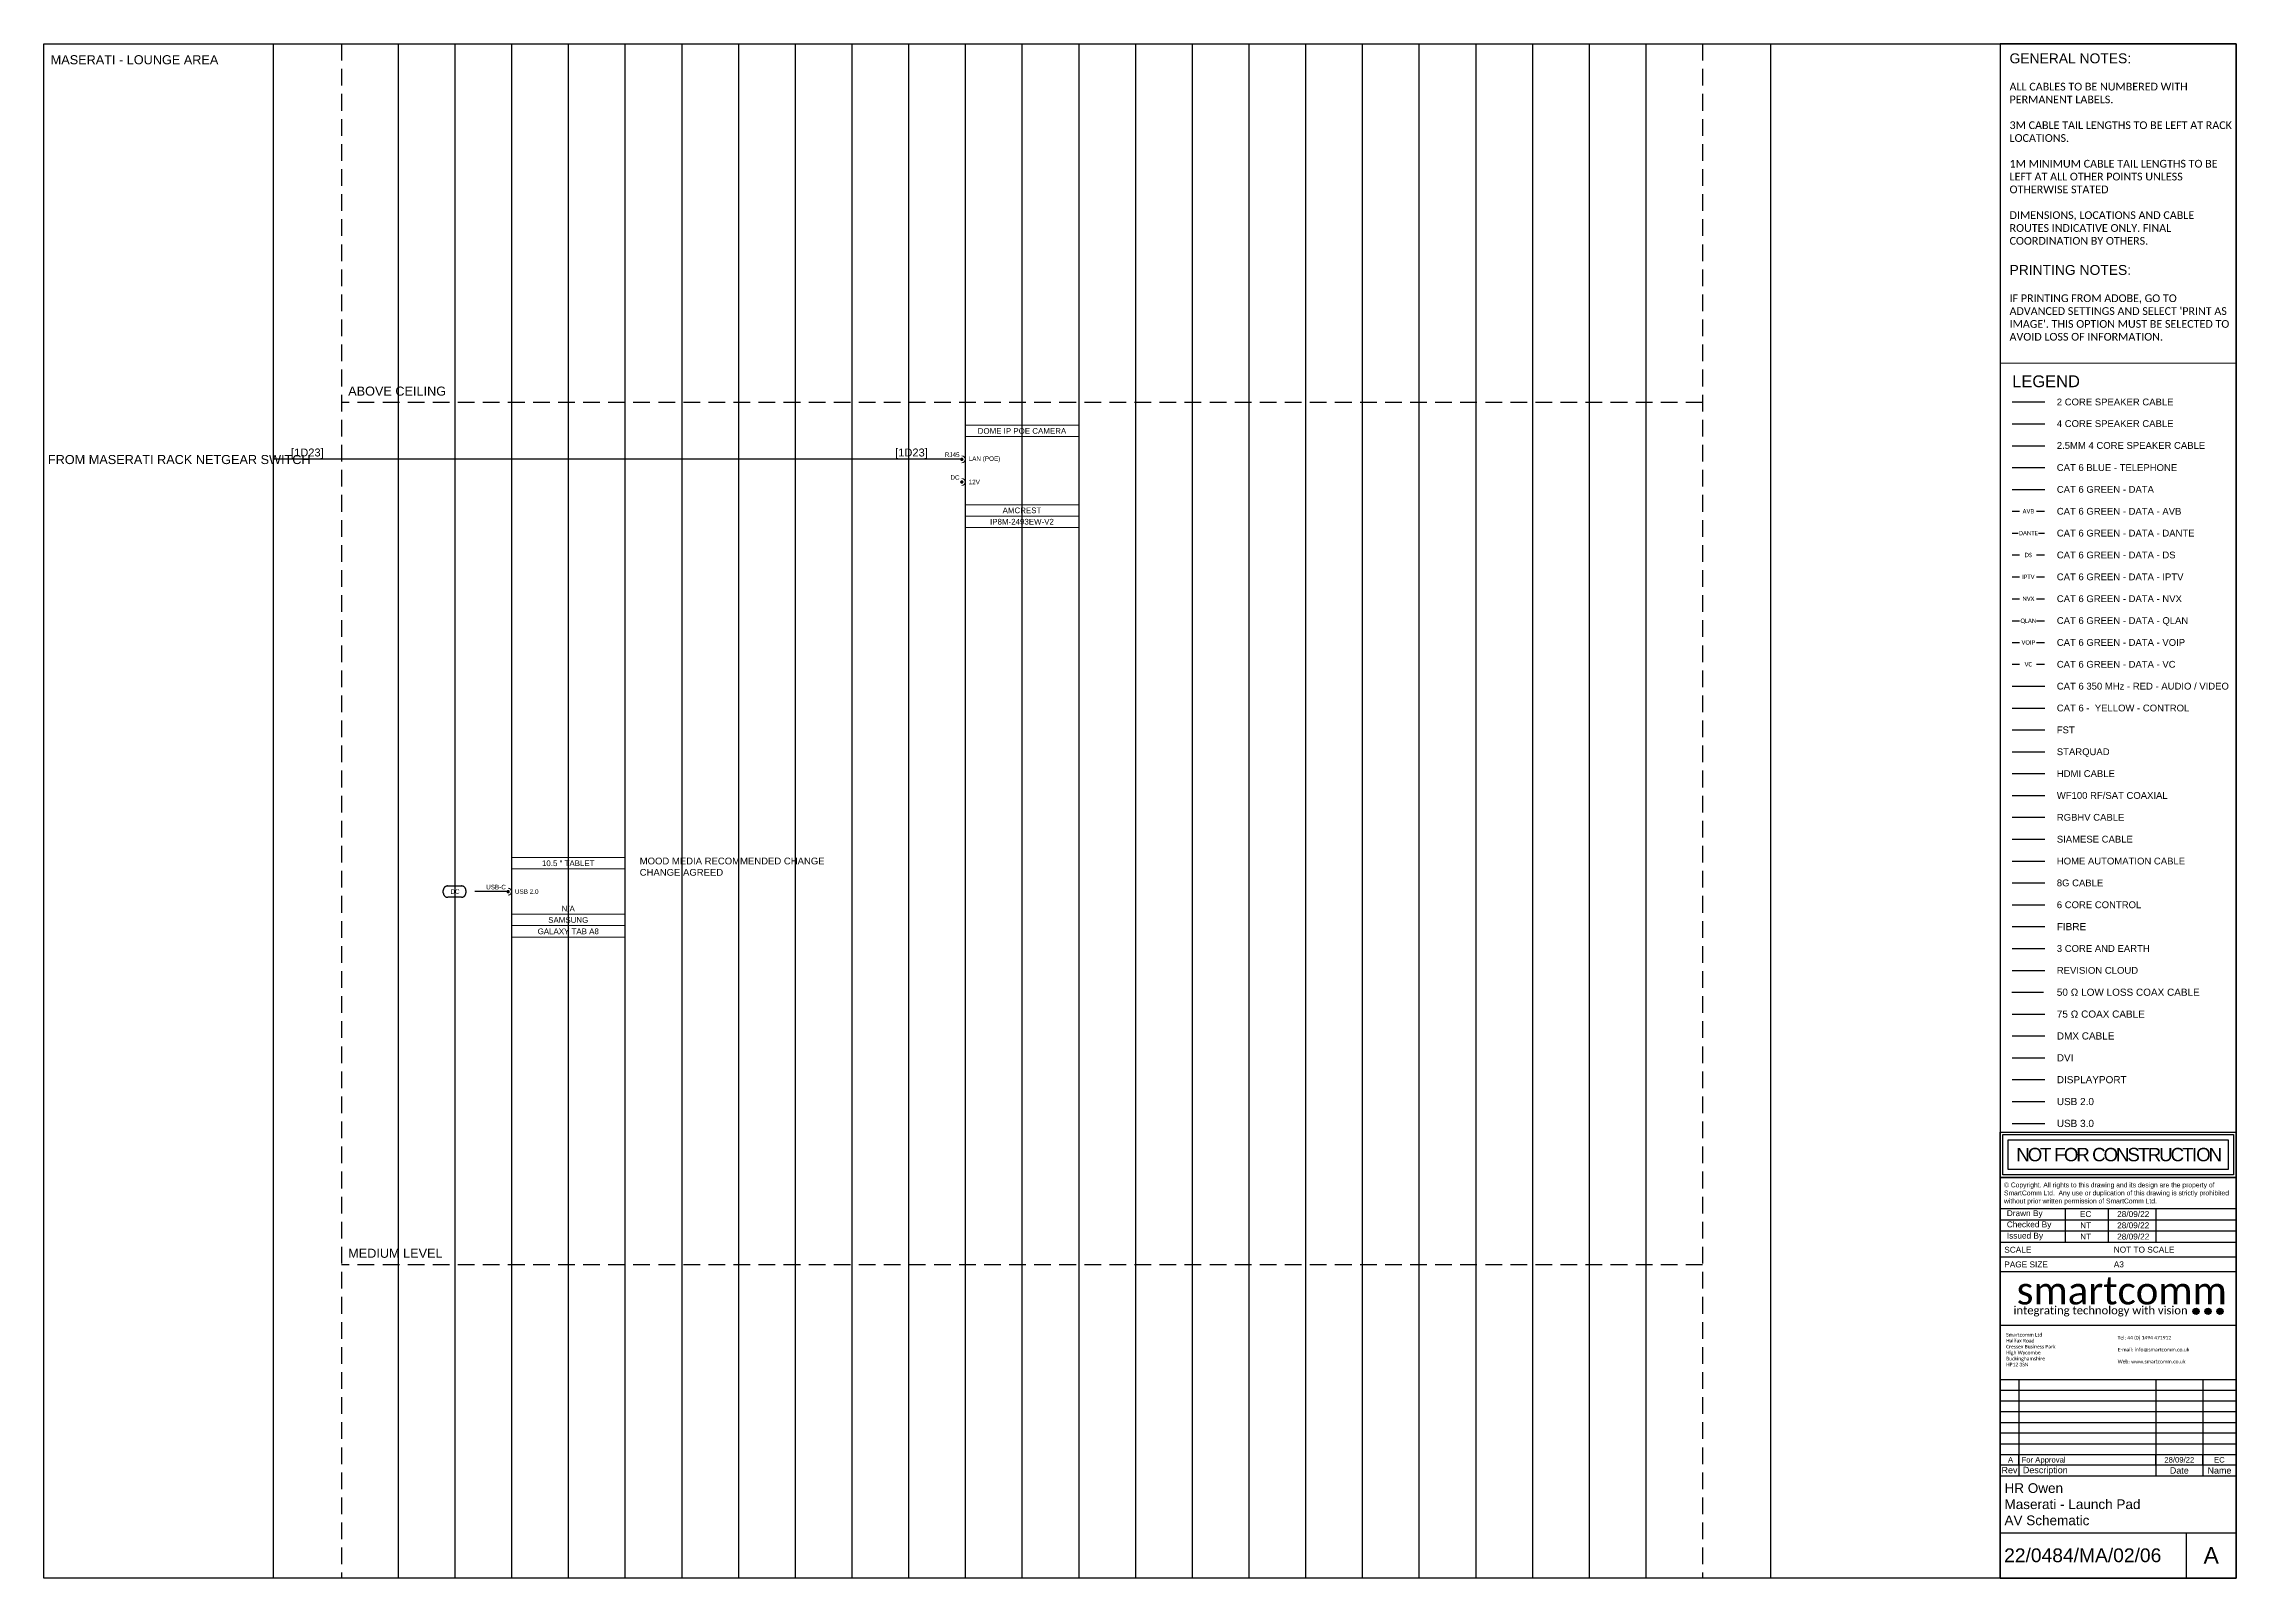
# Paper-space layout '06' of a CAD drawing. Header units: millimetres. Extents: x 6 to 404, y 1 to 279.
# The model-space entities are those that its viewports show. They can reach past a viewport. Long polylines and large blocks are cut down to what shows.
import ezdxf
from ezdxf.enums import TextEntityAlignment as Align
from ezdxf.lldxf.tags import DXFTag

# ---------------------------------------------------------------- set-up
doc = ezdxf.new("R2010")
doc.units = ezdxf.units.MM
for name, pattern in [('DASHDOT', [1, 0.5, -0.25, 0, -0.25]), ('DASHED', [0.75, 0.5, -0.25]), ('DASHED2', [0.375, 0.25, -0.125]), ('DIVIDE', [1.25, 0.5, -0.25, 0, -0.25, 0, -0.25])]:
    doc.linetypes.add(name, pattern=pattern)
for name, color, linetype in [('SC - 2 Core Speaker', 211, 'DASHED'), ('SC - 3 Core and Earth', 7, 'DIVIDE'), ('SC - 3 Core Flex', 7, 'DASHED'), ('SC - 4 Core Speaker', 211, 'Continuous'), ('SC - 50 Ohm Coax', 36, 'DASHDOT'), ('SC - 6 Core Control', 40, 'DASHED'), ('SC - 75 Ohm Coax', 36, 'DASHED'), ('SC - 8G Cable', 115, 'Continuous'), ('SC - Cat - Blue - Tel', 5, 'Continuous'), ('SC - Cat - Green - Data', 84, 'Continuous'), ('SC - Cat - Green - Data - QLAN', 84, 'QLAN'), ('SC - Cat - Red - AV', 1, 'Continuous'), ('SC - Cat - Yellow - Control', 40, 'Continuous'), ('SC - Display Port', 194, 'ZIGZAG'), ('SC - DMX Cable', 30, 'Continuous'), ('SC - DVI', 192, 'DASHDOT'), ('SC - Fibre', 170, 'DASHED'), ('SC - FST', 4, 'DASHED'), ('SC - HDMI', 192, 'Continuous'), ('SC - Home Automation Cable', 62, 'DASHED'), ('SC - Induction Loop 4 Core Speaker', 211, 'DIVIDE'), ('SC - Revision Cloud', 3, 'Continuous'), ('SC - RGBHV', 252, 'DASHED'), ('SC - Siamese', 46, 'DIVIDE'), ('SC - Starquad', 4, 'Continuous'), ('SC - Text', 7, 'Continuous'), ('SC - TITLE_BLOCK', 7, 'Continuous'), ('SC - USB 2.0', 84, 'DASHED'), ('SC - USB 3.0', 84, 'DASHDOT'), ('SC - WF100', 252, 'Continuous'), ('Text', 7, 'Continuous')]:
    doc.layers.add(name, color=color, linetype=linetype)
doc.layers.add('SC - Equipment', color=7, linetype='Continuous', lineweight=13)
doc.layers.add('SC - Xlines', color=252, linetype='Continuous', plot=False)
doc.styles.add('ARIAL', font='arial.ttf')
doc.styles.add('CALIBRI', font='calibri.ttf')
doc.styles.get("Standard").update_dxf_attribs({"font": 'arial.ttf', "height": 35})
doc.styles.add('STYLE1', font='arial.ttf', dxfattribs={"height": 50})
tags = doc.linetypes.add('QLAN', pattern='A,3.942001,-0.106942,["QLAN",ARIAL,S=0.5,R=0,X=0,Y=-0.25],-1.981735,3.969322', length=10).pattern_tags.tags
tags[6] = DXFTag(74, 10)
doc.linetypes.add('ZIGZAG', pattern='A,0.00254,-5.08,[131,ltypeshp.shx,S=5.08,R=0,X=-5.08,Y=0],-10.16,[131,ltypeshp.shx,S=5.08,R=180,X=5.08,Y=0],-5.08', length=20.32254)

# ---------------------------------------------------------------- blocks, each defined once
blk = doc.blocks.new('*U53')
at = {"layer": 'SC - TITLE_BLOCK'}
for points in [[(-21.44, 8.24), (21.44, 8.24), (21.44, 0), (-21.44, 0)], [(-20.95, 7.77), (20.95, 7.77), (20.95, 0.49), (-20.95, 0.49)], [(-19.98, 6.8), (19.98, 6.8), (19.98, 1.46), (-19.98, 1.46)]]:
    blk.add_lwpolyline(points, close=True, dxfattribs=at)
at = {"layer": 'SC - TITLE_BLOCK', "insert": (0, 4.13), "char_height": 2.4285, "width": 39.9585, "attachment_point": 5, "style": 'STYLE1'}
blk.add_mtext('{\\T0.85;NOT FOR CONSTRUCTION}', dxfattribs=at)
blk = doc.blocks.new('SMARTCOMM LOGO 2019')
at = {"layer": 'SC - TITLE_BLOCK', "ltscale": 5, "true_color": 0x0fce74}
h = blk.add_hatch(color=112, dxfattribs=at)
h.dxf.hatch_style = 1
edge = h.paths.add_edge_path()
edge.add_arc((14.16, -2.37), 0.569, 0, 360)
h = blk.add_hatch(color=112, dxfattribs=at)
h.dxf.hatch_style = 1
edge = h.paths.add_edge_path()
edge.add_arc((16.32, -2.37), 0.569, 0, 360)
h = blk.add_hatch(color=112, dxfattribs=at)
h.dxf.hatch_style = 1
edge = h.paths.add_edge_path()
edge.add_arc((18.48, -2.37), 0.569, 0, 360)
at = {"layer": 'SC - TITLE_BLOCK', "color": 112, "ltscale": 5, "true_color": 0x0fce74}
for centre in [(14.16, -2.37), (16.32, -2.37), (18.48, -2.37)]:
    blk.add_circle(centre, 0.569, dxfattribs=at)
at = {"layer": 'SC - TITLE_BLOCK', "ltscale": 5, "insert": (0, 1.36), "char_height": 5, "attachment_point": 5, "style": 'CALIBRI'}
blk.add_mtext_dynamic_manual_height_columns('\\pxqd;{\\C232;\\c6885326;smart\\C253;\\c10396581;comm}', width=36.8648, gutter_width=48.7, heights=[0], dxfattribs=at)
at = {"layer": 'SC - TITLE_BLOCK', "ltscale": 5, "insert": (-3.19, -2.37), "char_height": 1.47, "attachment_point": 5, "line_spacing_factor": 0.816327, "style": 'CALIBRI'}
blk.add_mtext_dynamic_manual_height_columns('{\\C253;\\c10396581;integrating technology with} {\\C232;\\c6885326;vision}', width=69.6177, gutter_width=48.7, heights=[0], dxfattribs=at)
blk = doc.blocks.new('DrawnChkIss')
at = {"layer": 'SC - TITLE_BLOCK'}
for p, q in [((0, 9.05), (44.13, 9.05)), ((12.21, 2.75), (12.21, 9.05)), ((20.25, 2.75), (20.25, 9.05)), ((29.13, 9.05), (29.13, 2.75)), ((0, 6.95), (44.13, 6.95)), ((0, 4.85), (44.13, 4.85)), ((0, 2.75), (44.13, 2.75))]:
    blk.add_line(p, q, dxfattribs=at)
at = {"layer": 'SC - TITLE_BLOCK', "char_height": 1.1057, "width": 10.9483, "attachment_point": 4}
for s, insert in [('{\\fArial|b0|i0|c0|p34;Drawn By}', (1.26, 8)), ('{\\fArial|b0|i0|c0|p34;Checked By}', (1.26, 5.9)), ('{\\fArial|b0|i0|c0|p34;Issued By}', (1.26, 3.8))]:
    blk.add_mtext(s, dxfattribs=dict(at, insert=insert))
at = {"layer": 'SC - TITLE_BLOCK', "style": 'STYLE1'}
for tag, p in [('INITIALS', (16.01, 8)), ('DRAWDATE', (24.89, 8)), ('INITIALS', (16.01, 5.9)), ('INITIALS', (16.01, 3.8)), ('ISSUEDATE', (24.89, 3.8)), ('CHKDDATE', (24.89, 5.9))]:
    blk.add_attdef(tag, text='', height=1.11, dxfattribs=at).set_placement(p, align=Align.MIDDLE_CENTER)
blk = doc.blocks.new('RevisionDTLS')
at = {"layer": 'SC - TITLE_BLOCK', "ltscale": 5}
for p, q in [((3.4, 0), (3.4, 1.94)), ((28.3, 0), (28.3, 1.94)), ((36.8, 0), (36.8, 1.94))]:
    blk.add_line(p, q, dxfattribs=at)
blk.add_lwpolyline([(0, 1.94), (42.87, 1.94), (42.87, 0), (0, 0)], close=True, dxfattribs=at)
blk.add_attdef('REV', text='', height=1, dxfattribs=at).set_placement((1.9, 0.97), align=Align.MIDDLE)
blk.add_attdef('DESCRIPTION', text='', height=1, dxfattribs=at).set_placement((3.9, 0.97), align=Align.MIDDLE_LEFT)
for tag, p in [('DATE', (32.55, 0.97)), ('INITIAL', (39.83, 0.97))]:
    blk.add_attdef(tag, text='', height=1, dxfattribs=at).set_placement(p, align=Align.MIDDLE_CENTER)
blk = doc.blocks.new('Amcrest IP8M-2493EW-V2 - SCHEMATIC')
at = {"layer": 'SC - Equipment'}
for p, q in [((-25, 0), (25, 0)), ((-25, -45), (-25, 0)), ((25, 0), (25, -45)), ((25, -5), (-25, -5)), ((25, -35), (-25, -35)), ((25, -35), (-25, -35)), ((25, -40), (-25, -40)), ((25, -40), (-25, -40)), ((25, -40), (-25, -40)), ((25, -45), (-25, -45))]:
    blk.add_line(p, q, dxfattribs=at)
at = {"layer": 'SC - Equipment', "const_width": 0.7}
for points in [[(-26.1, -15, 1), (-26.9, -15, 1)], [(-26.1, -25, 1), (-26.9, -25, 1)]]:
    blk.add_lwpolyline(points, format="xyb", close=True, dxfattribs=at)
at = {"layer": 'SC - Equipment'}
for centre in [(-26.5, -15), (-26.5, -25)]:
    blk.add_arc(centre, 1.5, 270, 90, dxfattribs=at)
at = {"ltscale": 5}
for tag, p in [('DESCRIPTION', (0, -2.5)), ('MAKE', (0, -37.5)), ('MODEL', (0, -42.5))]:
    blk.add_attdef(tag, text='', height=2.5, dxfattribs=at).set_placement(p, align=Align.MIDDLE_CENTER)
at = {"ltscale": 5, "flags": 1}
for tag, p in [('ROOM_TYPE', (45, -5)), ('LOCATION', (45, -10)), ('RACK_EQUIPMENT_(Y/N)', (45, -15)), ('IP_(Y/N)', (45, -30)), ('AMP(@240V)', (45, -40)), ('POE(WATT)', (45, -35)), ('WATT', (45, -45)), ('BTU/H', (45, -50)), ('WEIGHT(KG)', (45, -55)), ('TRANSFORMER_TAPS', (45, -60))]:
    blk.add_attdef(tag, p, '', height=2.5, dxfattribs=at)
blk.add_attdef('BRACKET', text='', height=2.5, dxfattribs=at).set_placement((0, -32.5), align=Align.MIDDLE_CENTER)
at = {"layer": 'SC - Equipment', "ltscale": 5, "char_height": 2}
for s, insert, width, attachment_point in [('RJ45', (-27.5, -13), 5.7736, 6), ('LAN (POE)', (-23.5, -15), 23.5, 4), ('DC', (-27.5, -23), 5.7736, 6), ('12V', (-23.5, -25), 23.5, 4)]:
    blk.add_mtext(s, dxfattribs=dict(at, insert=insert, width=width, attachment_point=attachment_point))
blk = doc.blocks.new('SAMSUNG TAB A8 - SCHEMATIC')
at = {"layer": 'SC - Equipment'}
for p, q in [((-25, 0), (25, 0)), ((-25, -35), (-25, 0)), ((25, 0), (25, -35)), ((25, -5), (-25, -5)), ((25, -25), (-25, -25)), ((25, -25), (-25, -25)), ((25, -30), (-25, -30)), ((25, -30), (-25, -30)), ((25, -30), (-25, -30)), ((25, -35), (-25, -35))]:
    blk.add_line(p, q, dxfattribs=at)
at = {"layer": 'SC - Equipment', "const_width": 0.7}
blk.add_lwpolyline([(-26.1, -15, 1), (-26.9, -15, 1)], format="xyb", close=True, dxfattribs=at)
at = {"layer": 'SC - Equipment'}
blk.add_arc((-26.5, -15), 1.5, 270, 90, dxfattribs=at)
at = {"ltscale": 5}
for tag, p in [('DESCRIPTION', (0, -2.5)), ('BRACKET', (0, -22.5)), ('MAKE', (0, -27.5)), ('MODEL', (0, -32.5))]:
    blk.add_attdef(tag, text='', height=2.5, dxfattribs=at).set_placement(p, align=Align.MIDDLE_CENTER)
at = {"ltscale": 5, "flags": 1}
for tag, p in [('ROOM_TYPE', (45, -5)), ('LOCATION', (45, -10)), ('RACK_EQUIPMENT_(Y/N)', (45, -15)), ('IP_(Y/N)', (45, -30)), ('AMP(@240V)', (45, -40)), ('POE(WATT)', (45, -35)), ('WATT', (45, -45)), ('BTU/H', (45, -50)), ('WEIGHT(KG)', (45, -55)), ('TRANSFORMER_TAPS', (45, -60))]:
    blk.add_attdef(tag, p, '', height=2.5, dxfattribs=at)
at = {"layer": 'SC - Equipment', "ltscale": 5, "char_height": 2}
for s, insert, width, attachment_point in [('USB-C', (-27.5, -13), 5.7736, 6), ('USB 2.0', (-23.5, -15), 23.5, 4)]:
    blk.add_mtext(s, dxfattribs=dict(at, insert=insert, width=width, attachment_point=attachment_point))

msp = doc.modelspace()

# ---------------------------------------------------------------- linework, layer by layer
at = {"color": 30, "linetype": 'DASHED2', "ltscale": 5}
for p, q in [((-42404.319, 5026.747), (-42404.319, 4350.502)), ((-41804.319, 5026.747), (-41804.319, 4350.502))]:
    msp.add_line(p, q, dxfattribs=at)
at = {"color": 31, "linetype": 'DASHED2', "ltscale": 5}
for p, q in [((-41804.319, 4868.625), (-42404.319, 4868.625)), ((-41804.319, 4488.625), (-42404.319, 4488.625))]:
    msp.add_line(p, q, dxfattribs=at)
at = {"layer": 'SC - 2 Core Speaker', "ltscale": 5}
msp.add_line((-55542.596, -2641.622), (-55475.743, -2641.622), dxfattribs=at)
at = {"layer": 'SC - 3 Core and Earth', "ltscale": 5}
msp.add_line((-55542.596, -3766.622), (-55475.743, -3766.622), dxfattribs=at)
at = {"layer": 'SC - 3 Core Flex', "ltscale": 3}
msp.add_lwpolyline([(-42357.417, 4655.573), (-42351.417, 4655.573, -0.4142136), (-42349.417, 4653.573), (-42349.417, 4652.573, -0.4142136), (-42351.417, 4650.573), (-42357.417, 4650.573, -0.4142136), (-42359.417, 4652.573), (-42359.417, 4653.573, -0.4142136)], format="xyb", close=True, dxfattribs=at)
at = {"layer": 'SC - 3 Core Flex', "ltscale": 5}
msp.add_lwpolyline([(-42330.819, 4653.073), (-42349.417, 4653.073)], dxfattribs=at)
at = {"layer": 'SC - 4 Core Speaker', "ltscale": 5}
msp.add_line((-55542.596, -2686.622), (-55475.743, -2686.622), dxfattribs=at)
at = {"layer": 'SC - 50 Ohm Coax', "ltscale": 5}
msp.add_line((-55543.295, -3856.622), (-55478.441, -3856.622), dxfattribs=at)
at = {"layer": 'SC - 6 Core Control', "ltscale": 5}
msp.add_line((-55542.596, -3676.622), (-55475.743, -3676.622), dxfattribs=at)
at = {"layer": 'SC - 75 Ohm Coax', "ltscale": 5}
msp.add_line((-55542.596, -3901.622), (-55475.743, -3901.622), dxfattribs=at)
at = {"layer": 'SC - 8G Cable', "ltscale": 5}
msp.add_line((-55542.596, -3631.622), (-55475.743, -3631.622), dxfattribs=at)
at = {"layer": 'SC - Cat - Blue - Tel', "ltscale": 5}
msp.add_line((-55542.596, -2776.622), (-55475.743, -2776.622), dxfattribs=at)
at = {"layer": 'SC - Cat - Green - Data', "ltscale": 5}
for p, q in [((-55542.596, -2821.622), (-55475.743, -2821.622)), ((-55542.914, -3091.946), (-55527.886, -3091.946))]:
    msp.add_line(p, q, dxfattribs=at)
at = {"layer": 'SC - Cat - Green - Data', "ltscale": 5, "transparency": 33554687}
for p, q in [((-55542.914, -2866.622), (-55527.886, -2866.622)), ((-55492.557, -2866.622), (-55476.06, -2866.622)), ((-55542.914, -2911.622), (-55530.214, -2911.622)), ((-55488.907, -2911.622), (-55476.06, -2911.622)), ((-55542.914, -2956.622), (-55527.886, -2956.622)), ((-55492.557, -2956.622), (-55476.06, -2956.622)), ((-55542.914, -3001.622), (-55527.886, -3001.622)), ((-55492.557, -3001.622), (-55476.06, -3001.622)), ((-55542.914, -3046.622), (-55527.886, -3046.622)), ((-55492.557, -3046.622), (-55476.06, -3046.622)), ((-55492.557, -3091.946), (-55476.06, -3091.946)), ((-55542.914, -3136.622), (-55527.886, -3136.622)), ((-55492.557, -3136.622), (-55476.06, -3136.622)), ((-55542.914, -3181.622), (-55527.886, -3181.622)), ((-55492.557, -3181.622), (-55476.06, -3181.622))]:
    msp.add_line(p, q, dxfattribs=at)
at = {"layer": 'SC - Cat - Green - Data', "ltscale": 5}
msp.add_lwpolyline([(-42130.819, 4843.625), (-42434.319, 4843.625)], dxfattribs=at)
at = {"layer": 'SC - Cat - Red - AV', "ltscale": 5}
msp.add_line((-55542.596, -3226.622), (-55475.743, -3226.622), dxfattribs=at)
at = {"layer": 'SC - Cat - Yellow - Control', "ltscale": 5}
msp.add_line((-55542.596, -3271.622), (-55475.743, -3271.622), dxfattribs=at)
at = {"layer": 'SC - Display Port', "ltscale": 0.1}
msp.add_line((-55542.596, -4036.622), (-55475.743, -4036.622), dxfattribs=at)
at = {"layer": 'SC - DMX Cable', "ltscale": 5}
msp.add_line((-55542.596, -3946.622), (-55475.743, -3946.622), dxfattribs=at)
at = {"layer": 'SC - DVI', "ltscale": 5}
msp.add_line((-55542.596, -3991.622), (-55475.743, -3991.622), dxfattribs=at)
at = {"layer": 'SC - Fibre', "ltscale": 5}
msp.add_line((-55542.596, -3721.622), (-55475.743, -3721.622), dxfattribs=at)
at = {"layer": 'SC - FST', "ltscale": 5}
msp.add_line((-55542.596, -3316.622), (-55475.743, -3316.622), dxfattribs=at)
at = {"layer": 'SC - HDMI', "ltscale": 5}
msp.add_line((-55542.596, -3406.622), (-55475.743, -3406.622), dxfattribs=at)
at = {"layer": 'SC - Home Automation Cable', "ltscale": 5}
msp.add_line((-55542.596, -3586.622), (-55475.743, -3586.622), dxfattribs=at)
at = {"layer": 'SC - Induction Loop 4 Core Speaker', "ltscale": 5}
msp.add_line((-55542.596, -2731.622), (-55475.743, -2731.622), dxfattribs=at)
at = {"layer": 'SC - Revision Cloud', "ltscale": 5}
msp.add_line((-55542.596, -3811.622), (-55475.743, -3811.622), dxfattribs=at)
at = {"layer": 'SC - RGBHV', "ltscale": 5}
msp.add_line((-55542.596, -3496.622), (-55475.743, -3496.622), dxfattribs=at)
at = {"layer": 'SC - Siamese', "ltscale": 5}
msp.add_line((-55542.596, -3541.622), (-55475.743, -3541.622), dxfattribs=at)
at = {"layer": 'SC - Starquad', "ltscale": 5}
msp.add_line((-55542.596, -3361.622), (-55475.743, -3361.622), dxfattribs=at)
at = {"layer": 'SC - USB 2.0', "ltscale": 5}
msp.add_line((-55542.596, -4081.622), (-55475.743, -4081.622), dxfattribs=at)
at = {"layer": 'SC - USB 3.0', "ltscale": 5}
msp.add_line((-55542.596, -4126.622), (-55475.743, -4126.622), dxfattribs=at)
at = {"layer": 'SC - WF100', "ltscale": 5}
msp.add_line((-55542.596, -3451.622), (-55475.743, -3451.622), dxfattribs=at)
at = {"layer": 'SC - Xlines', "ltscale": 5, "transparency": 33554687}
msp.add_lwpolyline([(-42535.456, 5026.747), (-41673.182, 5026.747), (-41673.182, 4350.502), (-42535.456, 4350.502)], close=True, dxfattribs=at)
at = {"layer": 'SC - Xlines', "ltscale": 5}
for points in [[(-42434.319, 5026.747), (-42434.319, 4350.502)], [(-42354.319, 5026.747), (-42354.319, 4350.502)], [(-42304.319, 5026.747), (-42304.319, 4350.502)], [(-42254.319, 5026.747), (-42254.319, 4350.502)], [(-42204.319, 5026.747), (-42204.319, 4350.502)], [(-42154.319, 5026.747), (-42154.319, 4350.502)], [(-42104.319, 5026.747), (-42104.319, 4350.502)], [(-42054.319, 5026.747), (-42054.319, 4350.502)], [(-42004.319, 5026.747), (-42004.319, 4350.502)], [(-41954.319, 5026.747), (-41954.319, 4350.502)], [(-41904.319, 5026.747), (-41904.319, 4350.502)], [(-41854.319, 5026.747), (-41854.319, 4350.502)], [(-41774.319, 5026.747), (-41774.319, 4350.502)]]:
    msp.add_lwpolyline(points, dxfattribs=at)
at = {"layer": 'SC - Xlines', "color": 250, "ltscale": 5}
for points in [[(-42379.319, 5026.747), (-42379.319, 4350.502)], [(-42329.319, 5026.747), (-42329.319, 4350.502)], [(-42279.319, 5026.747), (-42279.319, 4350.502)], [(-42229.319, 5026.747), (-42229.319, 4350.502)], [(-42179.319, 5026.747), (-42179.319, 4350.502)], [(-42129.319, 5026.747), (-42129.319, 4350.502)], [(-42079.319, 5026.747), (-42079.319, 4350.502)], [(-42029.319, 5026.747), (-42029.319, 4350.502)], [(-41979.319, 5026.747), (-41979.319, 4350.502)], [(-41929.319, 5026.747), (-41929.319, 4350.502)], [(-41879.319, 5026.747), (-41879.319, 4350.502)], [(-41829.319, 5026.747), (-41829.319, 4350.502)]]:
    msp.add_lwpolyline(points, dxfattribs=at)

# ---------------------------------------------------------------- block references
at = {"ltscale": 5}
for name, p, values in [('Amcrest IP8M-2493EW-V2 - SCHEMATIC', (-42104.319, 4858.625), {'DESCRIPTION': 'DOME IP POE CAMERA', 'MAKE': 'AMCREST', 'MODEL': 'IP8M-2493EW-V2'}), ('SAMSUNG TAB A8 - SCHEMATIC', (-42304.319, 4668.073), {'DESCRIPTION': '10.5 " TABLET', 'MAKE': 'SAMSUNG', 'MODEL': 'GALAXY TAB A8', 'BRACKET': 'N/A'})]:
    msp.add_blockref(name, p, dxfattribs=at).add_auto_attribs(values)

# ---------------------------------------------------------------- texts
at = {"layer": 'SC - Cat - Green - Data - QLAN', "ltscale": 5, "transparency": 33554687, "style": 'CALIBRI'}
for s, p in [('AVB', (-55509.487, -2866.622)), ('DANTE', (-55509.487, -2911.622)), ('DS', (-55509.487, -2956.622)), ('IPTV', (-55509.487, -3001.622)), ('NVX', (-55509.487, -3046.622)), ('VOIP', (-55509.487, -3136.622)), ('VC', (-55509.487, -3181.622))]:
    msp.add_text(s, height=9.0259, dxfattribs=at).set_placement(p, align=Align.MIDDLE_CENTER)
at = {"layer": 'SC - Cat - Green - Data - QLAN', "ltscale": 5, "style": 'CALIBRI'}
msp.add_text('QLAN', height=9.0259, dxfattribs=at).set_placement((-55509.487, -3091.946), align=Align.MIDDLE_CENTER)
at = {"layer": 'SC - Text', "style": 'STYLE1'}
for s, height, p in [('2 CORE SPEAKER CABLE', 14, (-55450.898, -2641.622)), ('4 CORE SPEAKER CABLE', 14, (-55450.898, -2686.144)), ('2.5MM 4 CORE SPEAKER CABLE', 14, (-55450.898, -2731.144)), ('CAT 6 BLUE - TELEPHONE', 14, (-55450.898, -2776.622)), ('CAT 6 GREEN - DATA', 14, (-55450.898, -2821.622)), ('CAT 6 GREEN - DATA - AVB', 14, (-55450.898, -2866.622)), ('CAT 6 GREEN - DATA - DANTE', 14, (-55450.898, -2911.622)), ('CAT 6 GREEN - DATA - DS', 14, (-55450.898, -2956.622)), ('CAT 6 GREEN - DATA - IPTV', 14, (-55450.898, -3001.622)), ('CAT 6 GREEN - DATA - NVX', 14, (-55450.898, -3046.622)), ('CAT 6 GREEN - DATA - QLAN', 14, (-55450.898, -3091.622)), ('CAT 6 GREEN - DATA - VOIP', 14, (-55450.898, -3136.622)), ('CAT 6 GREEN - DATA - VC', 14, (-55450.898, -3181.622)), ('CAT 6 350 MHz - RED - AUDIO / VIDEO', 14, (-55450.898, -3226.622)), ('CAT 6 -  YELLOW - CONTROL', 14, (-55450.898, -3271.622)), ('FST', 14, (-55450.898, -3316.622)), ('STARQUAD', 14, (-55450.898, -3361.622)), ('HDMI CABLE', 14, (-55450.898, -3406.622)), ('WF100 RF/SAT COAXIAL', 14, (-55450.898, -3451.622)), ('RGBHV CABLE', 14, (-55450.898, -3496.622)), ('SIAMESE CABLE', 14, (-55450.898, -3541.622)), ('HOME AUTOMATION CABLE', 14, (-55450.898, -3586.622)), ('8G CABLE', 14, (-55450.898, -3631.622)), ('6 CORE CONTROL', 14, (-55450.898, -3676.622)), ('FIBRE', 14.7, (-55450.898, -3721.622)), ('3 CORE AND EARTH', 14, (-55450.898, -3766.622)), ('REVISION CLOUD', 14, (-55450.898, -3811.622)), ('50 Ω LOW LOSS COAX CABLE', 14.7, (-55450.898, -3856.622)), ('75 Ω COAX CABLE', 14.7, (-55450.898, -3901.622)), ('DMX CABLE', 14.7, (-55450.898, -3946.622)), ('DVI', 14.7, (-55450.898, -3991.622)), ('DISPLAYPORT', 14.7, (-55450.898, -4036.622)), ('USB 2.0', 14.7, (-55450.898, -4081.622)), ('USB 3.0', 14.7, (-55450.898, -4126.622))]:
    msp.add_text(s, height=height, dxfattribs=at).set_placement(p, align=Align.MIDDLE_LEFT)
at = {"layer": 'SC - Text', "insert": (-42532.456, 5021.747), "char_height": 4, "width": 97.49642, "attachment_point": 1, "style": 'ARIAL'}
msp.add_mtext('MASERATI - LOUNGE AREA', dxfattribs=at)
at = {"layer": 'SC - Text', "char_height": 4, "attachment_point": 7, "style": 'ARIAL'}
for s, insert in [('ABOVE CEILING', (-42401.319, 4871.625)), ('MEDIUM LEVEL', (-42401.319, 4491.625))]:
    msp.add_mtext(s, dxfattribs=dict(at, insert=insert))
at = {"layer": 'SC - Text'}
for s, insert, char_height, width, attachment_point in [('FROM MASERATI RACK NETGEAR SWITCH', (-42533.675, 4843.501), 4, 112.13429, 4), ('[1D23]', (-42419.319, 4843.825), 3.5, 12.99494, 8), ('[1D23]', (-42145.819, 4843.825), 3.5, 14.6761, 9)]:
    msp.add_mtext(s, dxfattribs=dict(at, insert=insert, char_height=char_height, width=width, attachment_point=attachment_point))
at = {"layer": 'SC - Text', "color": 1, "insert": (-42272.819, 4668.073), "char_height": 3, "width": 134.02561, "attachment_point": 1}
msp.add_mtext('MOOD MEDIA RECOMMENDED CHANGE\\PCHANGE AGREED', dxfattribs=at)
at = {"layer": 'Text', "insert": (-42354.217, 4653.073), "char_height": 2, "width": 143.97126, "attachment_point": 5}
msp.add_mtext('DC', dxfattribs=at)

psp = doc.layouts.new('06')

# ---------------------------------------------------------------- linework, layer by layer
at = {"layer": 'SC - TITLE_BLOCK'}
for p, q in [((361.02, 59.17), (403.89, 59.17)), ((361.02, 56.5), (403.89, 56.5)), ((361.02, 46.78), (403.89, 46.78)), ((361.02, 36.89), (403.89, 36.89)), ((364.43, 36.89), (364.43, 19.4)), ((389.32, 36.89), (389.32, 19.4)), ((397.82, 36.89), (397.82, 19.4)), ((361.02, 34.95), (403.89, 34.95)), ((361.02, 33), (403.89, 33)), ((361.02, 31.06), (403.89, 31.06)), ((361.02, 29.12), (403.89, 29.12)), ((403.89, 27.18), (361.03, 27.18)), ((361.03, 25.23), (403.89, 25.23)), ((361.03, 23.29), (403.89, 23.29)), ((403.89, 21.35), (361.03, 21.35)), ((361.03, 19.4), (403.89, 19.4)), ((361.02, 9.08), (403.89, 9.08)), ((394.82, 9.08), (394.82, 0.83)), ((403.89, 9.08), (403.89, 0.83))]:
    psp.add_line(p, q, dxfattribs=at)
for points in [[(5.76, 279.44), (403.89, 279.44), (403.89, 0.83), (5.76, 0.83)], [(361.02, 0.83), (403.89, 0.83), (403.89, 279.44), (361.02, 279.44)], [(361.02, 73.6), (403.89, 73.6), (403.89, 0.83), (361.02, 0.83)]]:
    psp.add_lwpolyline(points, close=True, dxfattribs=at)
at = {"layer": 'SC - TITLE_BLOCK', "ltscale": 5}
psp.add_lwpolyline([(361.03, 23.29), (403.89, 23.29), (403.89, 21.35), (361.03, 21.35)], close=True, dxfattribs=at)

# ---------------------------------------------------------------- block references
at = {"layer": 'SC - TITLE_BLOCK'}
for name, p in [('*U53', (382.46, 73.6)), ('SMARTCOMM LOGO 2019', (382.46, 51.64))]:
    psp.add_blockref(name, p, dxfattribs=at)
ref = psp.add_blockref('DrawnChkIss', (361.02, 59.17), dxfattribs=dict(at, xscale=0.9713833740178799, yscale=0.9713833740178799, zscale=0.9713833740178799))
ref.add_attrib('INITIALS', 'EC', dxfattribs={"height": 1.074, "style": 'STYLE1'}).set_placement((376.57, 66.94), align=Align.MIDDLE_CENTER)
ref.add_attrib('INITIALS', 'NT', dxfattribs={"height": 1.074, "style": 'STYLE1'}).set_placement((376.57, 64.9), align=Align.MIDDLE_CENTER)
ref.add_attrib('INITIALS', 'NT', dxfattribs={"height": 1.074, "style": 'STYLE1'}).set_placement((376.57, 62.86), align=Align.MIDDLE_CENTER)
ref.add_attrib('DRAWDATE', '28/09/22', dxfattribs={"height": 1.074, "style": 'STYLE1'}).set_placement((385.2, 66.94), align=Align.MIDDLE_CENTER)
ref.add_attrib('CHKDDATE', '28/09/22', dxfattribs={"height": 1.074, "style": 'STYLE1'}).set_placement((385.2, 64.9), align=Align.MIDDLE_CENTER)
ref.add_attrib('ISSUEDATE', '28/09/22', dxfattribs={"height": 1.074, "style": 'STYLE1'}).set_placement((385.2, 62.86), align=Align.MIDDLE_CENTER)
at = {"layer": 'SC - TITLE_BLOCK', "ltscale": 5}
psp.add_blockref('RevisionDTLS', (361.02, 21.35), dxfattribs=at).add_auto_attribs({'REV': 'A', 'DESCRIPTION': 'For Approval', 'DATE': '28/09/22', 'INITIAL': 'EC'})

# ---------------------------------------------------------------- texts
at = {"layer": 'SC - TITLE_BLOCK', "style": 'STYLE1'}
psp.add_text('LEGEND', height=2.142, dxfattribs=at).set_placement((369.37, 219.24), align=Align.TOP_CENTER)
for s, insert, char_height, width, attachment_point in [("\\pxsm1;{\\H1.09091x;GENERAL NOTES:\\P\\H0.77778x;\\P\\fCalibri|b0|i0|c0|p34;\\C16;\\c128;ALL CABLES TO BE NUMBERED WITH PERMANENT LABELS. \\P\\P3M CABLE TAIL LENGTHS TO BE LEFT AT RACK LOCATIONS.\\P\\P1M MINIMUM CABLE TAIL LENGTHS TO BE LEFT AT ALL OTHER POINTS UNLESS OTHERWISE STATED\\P\\PDIMENSIONS, LOCATIONS AND CABLE ROUTES INDICATIVE ONLY. FINAL COORDINATION BY OTHERS.\\P\\H1.17857x;\\P\\fArial|b0|i0|c0|p34;\\H1.09091x;\\C256;PRINTING NOTES:\\P\\H0.77778x;\\P\\fCalibri|b0|i0|c0|p34;\\C16;\\c128;IF PRINTING FROM ADOBE, GO TO ADVANCED SETTINGS AND SELECT 'PRINT AS IMAGE'. THIS OPTION MUST BE SELECTED TO AVOID LOSS OF INFORMATION.}", (362.74, 277.71), 1.65, 40.2654, 1), ('{\\H1.809x;HR Owen\\PMaserati - Launch Pad\\PAV Schematic}', (361.82, 14.24), 0.9714, 42.097, 4), ('22/0484/MA/02/06', (361.76, 4.96), 2.5, 36.0638, 4), ('A', (399.36, 4.96), 3, 6.0711, 5)]:
    psp.add_mtext(s, dxfattribs=dict(at, insert=insert, char_height=char_height, width=width, attachment_point=attachment_point))
at = {"layer": 'SC - TITLE_BLOCK', "linetype": 'Continuous', "insert": (361.73, 72.67), "char_height": 0.87425, "width": 41.1092, "attachment_point": 1}
psp.add_mtext('{\\fArial|b0|i0|c0|p32;© \\fArial|b0|i0|c0|p34;Copyright. All rights to this drawing and its design are the property of  SmartComm Ltd.  Any use or duplication of this drawing is strictly prohibited without prior written permission of SmartComm Ltd.}', dxfattribs=at)
at = {"layer": 'SC - TITLE_BLOCK'}
for s, insert, char_height, width, attachment_point in [('{\\fArial|b0|i0|c0|p34;SCALE}', (361.78, 61), 1.0741, 11.6831, 1), ('{\\fArial|b0|i0|c0|p34;NOT TO SCALE}', (381.67, 61.02), 1.0741, 11.3211, 1), ('PAGE SIZE', (361.78, 58.33), 1.074, 11.6831, 1), ('A3', (381.67, 58.35), 1.074, 11.3211, 1), ('{\\fCalibri|b0|i0|c0|p34;\\H0.7222x;Smartcomm Ltd\\PHalifax Road\\PCressex Business Park \\PHigh Wycombe\\PBuckinghamshire\\PHP12 3SN}', (362.12, 42.32), 0.9, 24.8732, 4), ('{\\fCalibri|b0|i0|c0|p34;\\H0.7222x;Tel: 44 (0) 1494 471912\\P\\PE-mail: info@smartcomm.co.uk\\P\\PWeb: www.smartcomm.co.uk}', (382.38, 42.32), 0.9, 13.4347, 4), ('{\\fArial|b0|i0|c0|p34;Rev}', (362.73, 20.44), 1.1657, 3.3998, 5), ('{\\fArial|b0|i0|c0|p34;Description}', (365.16, 20.29), 1.1657, 24.1644, 4), ('{\\fArial|b0|i0|c0|p34;Date}', (393.57, 20.38), 1.1657, 8.4996, 5), ('{\\fArial|b0|i0|c0|p34;Name}', (400.86, 20.38), 1.1657, 6.0711, 5)]:
    psp.add_mtext(s, dxfattribs=dict(at, insert=insert, char_height=char_height, width=width, attachment_point=attachment_point))

# ---------------------------------------------------------------- viewports
at = {"layer": '0'}
psp.add_viewport(center=(183.39, 140.14), size=(355.26, 278.6054), view_center_point=(-42104.319, 4688.626), view_height=676.24812, dxfattribs=at)
at = {"layer": 'SC - TITLE_BLOCK'}
psp.add_viewport(center=(382.46, 151.63), size=(42.87, 139.596), view_center_point=(-55324.659, -3353.296), view_height=1582.3987, status=3, dxfattribs=at)

doc.saveas('drawing.dxf')
